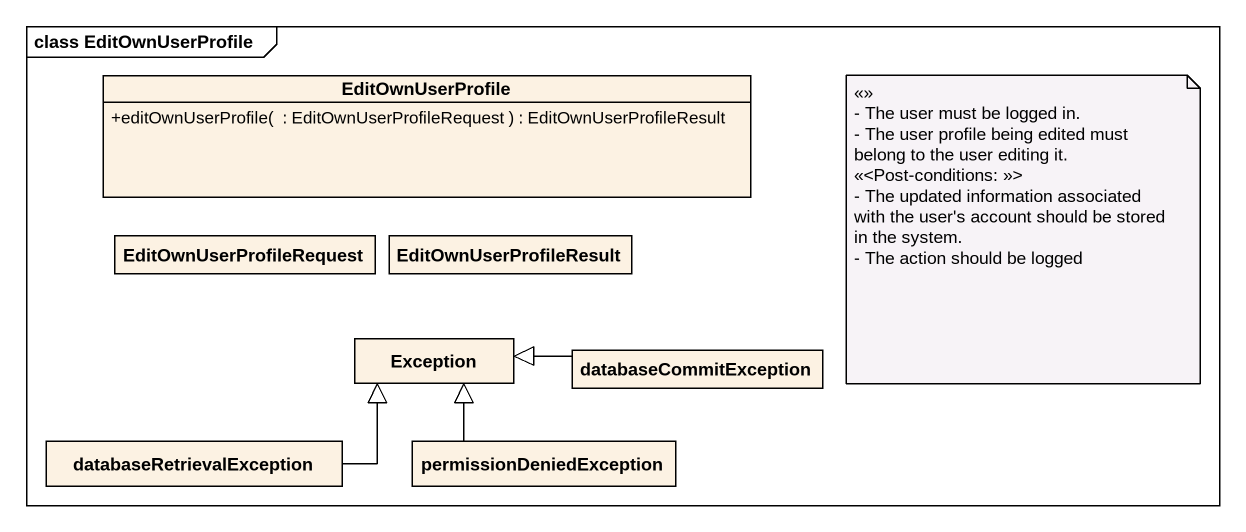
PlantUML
@startuml
mainframe class EditOwnUserProfile
hide circle
hide empty members
skinparam classAttributeIconSize 0
class EditOwnUserProfile {
  +editOwnUserProfile(  : EditOwnUserProfileRequest ) : EditOwnUserProfileResult
}
class EditOwnUserProfileRequest
class EditOwnUserProfileResult
class "Exception" as Exception_
class databaseCommitException
class databaseRetrievalException
class permissionDeniedException
databaseCommitException -left-|> Exception_
databaseRetrievalException -right-|> Exception_
permissionDeniedException -up-|> Exception_
note as N1
  <<>>
  - The user must be logged in.
  - The user profile being edited must belong to the user editing it.
  <<<Post-conditions: >>>
  - The updated information associated with the user's account should be stored in the system.
  - The action should be logged
end note
@enduml
